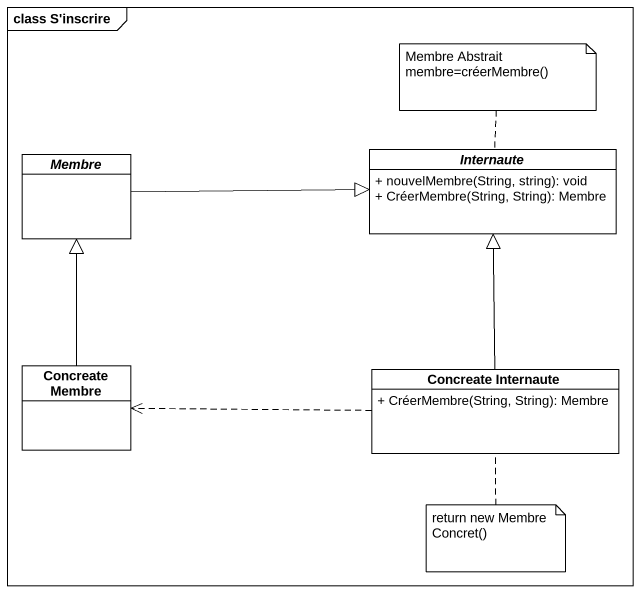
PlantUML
@startuml
mainframe class S'inscrire
hide circle
hide empty members
skinparam classAttributeIconSize 0
abstract class Membre
abstract class Internaute {
  + nouvelMembre(String, string): void
  + CréerMembre(String, String): Membre
}
class "Concreate Membre" as Concreate_Membre
class "Concreate Internaute" as Concreate_Internaute {
  + CréerMembre(String, String): Membre
}
Membre -right-|> Internaute
Concreate_Membre -up-|> Membre
Concreate_Internaute -up-|> Internaute
Concreate_Internaute .left.> Concreate_Membre
note top of Internaute : Membre Abstrait membre=créerMembre()
note bottom of Concreate_Internaute : return new Membre Concret()
@enduml
